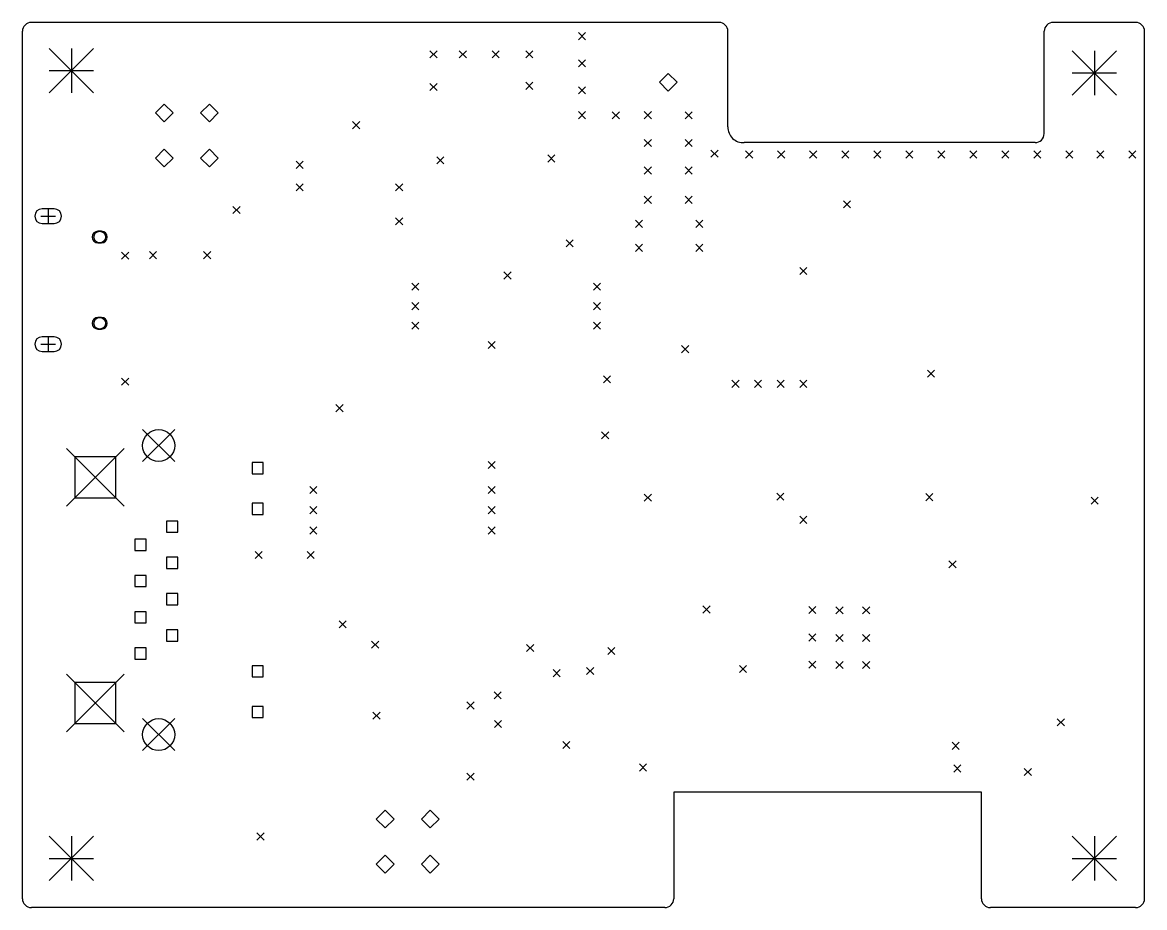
# Model space of a CAD drawing. Extents: x 50.7 to 120.8, y -184 to -106.7.
# Drawn here: x 52.7 to 115.8, y -156.5 to -106.7 of the extents above; entities that cross this region are included whole.
import ezdxf

# ---------------------------------------------------------------- set-up
doc = ezdxf.new("R2010")
doc.units = 0
doc.layers.add('BLACK', color=7, linetype='CONTINUOUS')

msp = doc.modelspace()

# ---------------------------------------------------------------- linework, layer by layer
at = {"layer": 'BLACK', "linetype": 'CONTINUOUS'}
for p, q in [((52.732, -155.968), (52.732, -107.168)), ((91.8992, -106.668), (53.232, -106.668)), ((84.001, -107.242), (84.401, -107.642)), ((84.401, -107.242), (84.001, -107.642)), ((92.4052, -112.547), (92.4071, -107.168)), ((110.185, -112.926), (110.185, -107.168)), ((115.332, -106.668), (110.693, -106.668)), ((115.832, -155.968), (115.832, -107.168)), ((54.232, -108.131), (56.732, -110.631)), ((56.732, -108.131), (54.232, -110.631)), ((55.482, -108.131), (55.482, -110.631)), ((75.6444, -108.258), (76.0444, -108.658)), ((76.0444, -108.258), (75.6444, -108.658)), ((77.2954, -108.258), (77.6954, -108.658)), ((77.6954, -108.258), (77.2954, -108.658)), ((79.1369, -108.258), (79.5369, -108.658)), ((79.5369, -108.258), (79.1369, -108.658)), ((81.0419, -108.258), (81.4419, -108.658)), ((81.4419, -108.258), (81.0419, -108.658)), ((111.763, -108.258), (114.263, -110.758)), ((114.263, -108.258), (111.763, -110.758)), ((113.013, -108.258), (113.013, -110.758)), ((84.001, -108.766), (84.401, -109.166)), ((84.401, -108.766), (84.001, -109.166)), ((54.232, -109.381), (56.732, -109.381)), ((89.0524, -109.533), (88.5524, -110.033)), ((89.5524, -110.033), (89.0524, -109.533)), ((111.763, -109.508), (114.263, -109.508)), ((75.6444, -110.099), (76.0444, -110.499)), ((76.0444, -110.099), (75.6444, -110.499)), ((81.0419, -110.036), (81.4419, -110.436)), ((81.4419, -110.036), (81.0419, -110.436)), ((84.001, -110.29), (84.401, -110.69)), ((84.401, -110.29), (84.001, -110.69)), ((88.5524, -110.033), (89.0524, -110.533)), ((89.0524, -110.533), (89.5524, -110.033)), ((60.706, -111.26), (60.206, -111.76)), ((61.206, -111.76), (60.706, -111.26)), ((63.246, -111.26), (62.746, -111.76)), ((63.746, -111.76), (63.246, -111.26)), ((60.206, -111.76), (60.706, -112.26)), ((60.706, -112.26), (61.206, -111.76)), ((62.746, -111.76), (63.246, -112.26)), ((63.246, -112.26), (63.746, -111.76)), ((71.301, -112.246), (71.701, -112.646)), ((71.701, -112.246), (71.301, -112.646)), ((84.001, -111.687), (84.401, -112.087)), ((84.401, -111.687), (84.001, -112.087)), ((85.9, -111.7), (86.3, -112.1)), ((86.3, -111.7), (85.9, -112.1)), ((87.7, -111.687), (88.1, -112.087)), ((88.1, -111.687), (87.7, -112.087)), ((90, -111.7), (90.4, -112.1)), ((90.4, -111.7), (90, -112.1)), ((87.7, -113.25), (88.1, -113.65)), ((88.1, -113.25), (87.7, -113.65)), ((90, -113.25), (90.4, -113.65)), ((90.4, -113.25), (90, -113.65)), ((109.673, -113.431), (93.3196, -113.43)), ((60.706, -113.8), (60.206, -114.3)), ((61.206, -114.3), (60.706, -113.8)), ((63.246, -113.8), (62.746, -114.3)), ((63.746, -114.3), (63.246, -113.8)), ((82.2738, -114.125), (82.6738, -114.525)), ((82.6738, -114.125), (82.2738, -114.525)), ((91.45, -113.85), (91.85, -114.25)), ((91.85, -113.85), (91.45, -114.25)), ((93.4, -113.9), (93.8, -114.3)), ((93.8, -113.9), (93.4, -114.3)), ((95.2, -113.9), (95.6, -114.3)), ((95.6, -113.9), (95.2, -114.3)), ((97, -113.9), (97.4, -114.3)), ((97.4, -113.9), (97, -114.3)), ((98.8, -113.9), (99.2, -114.3)), ((99.2, -113.9), (98.8, -114.3)), ((100.6, -113.9), (101, -114.3)), ((101, -113.9), (100.6, -114.3)), ((102.4, -113.9), (102.8, -114.3)), ((102.8, -113.9), (102.4, -114.3)), ((104.2, -113.9), (104.6, -114.3)), ((104.6, -113.9), (104.2, -114.3)), ((106, -113.9), (106.4, -114.3)), ((106.4, -113.9), (106, -114.3)), ((107.8, -113.9), (108.2, -114.3)), ((108.2, -113.9), (107.8, -114.3)), ((109.6, -113.9), (110, -114.3)), ((110, -113.9), (109.6, -114.3)), ((111.4, -113.9), (111.8, -114.3)), ((111.8, -113.9), (111.4, -114.3)), ((113.15, -113.9), (113.55, -114.3)), ((113.55, -113.9), (113.15, -114.3)), ((114.95, -113.9), (115.35, -114.3)), ((115.35, -113.9), (114.95, -114.3)), ((60.206, -114.3), (60.706, -114.8)), ((60.706, -114.8), (61.206, -114.3)), ((62.746, -114.3), (63.246, -114.8)), ((63.246, -114.8), (63.746, -114.3)), ((68.126, -114.481), (68.526, -114.881)), ((68.526, -114.481), (68.126, -114.881)), ((76.0254, -114.227), (76.4254, -114.627)), ((76.4254, -114.227), (76.0254, -114.627)), ((87.7, -114.8), (88.1, -115.2)), ((88.1, -114.8), (87.7, -115.2)), ((90, -114.8), (90.4, -115.2)), ((90.4, -114.8), (90, -115.2)), ((68.126, -115.751), (68.526, -116.151)), ((68.526, -115.751), (68.126, -116.151)), ((73.714, -115.751), (74.114, -116.151)), ((74.114, -115.751), (73.714, -116.151)), ((87.7, -116.45), (88.1, -116.85)), ((88.1, -116.45), (87.7, -116.85)), ((90, -116.45), (90.4, -116.85)), ((90.4, -116.45), (90, -116.85)), ((98.9, -116.7), (99.3, -117.1)), ((99.3, -116.7), (98.9, -117.1)), ((54.5132, -117.153), (53.8432, -117.153)), ((54.1782, -117.153), (54.1782, -117.983)), ((64.57, -117.021), (64.97, -117.421)), ((64.97, -117.021), (64.57, -117.421)), ((53.7632, -117.568), (54.5932, -117.568)), ((53.8432, -117.983), (54.5132, -117.983)), ((73.714, -117.656), (74.114, -118.056)), ((74.114, -117.656), (73.714, -118.056)), ((87.2, -117.8), (87.6, -118.2)), ((87.6, -117.8), (87.2, -118.2)), ((90.6, -117.8), (91, -118.2)), ((91, -117.8), (90.6, -118.2)), ((57.1782, -118.418), (56.9782, -118.418)), ((56.9782, -119.068), (57.1782, -119.068)), ((83.3, -118.9), (83.7, -119.3)), ((83.7, -118.9), (83.3, -119.3)), ((87.2, -119.15), (87.6, -119.55)), ((87.6, -119.15), (87.2, -119.55)), ((90.6, -119.15), (91, -119.55)), ((91, -119.15), (90.6, -119.55)), ((58.3109, -119.591), (58.7109, -119.991)), ((58.7109, -119.591), (58.3109, -119.991)), ((59.871, -119.561), (60.271, -119.961)), ((60.271, -119.561), (59.871, -119.961)), ((62.919, -119.561), (63.319, -119.961)), ((63.319, -119.561), (62.919, -119.961)), ((96.45, -120.45), (96.85, -120.85)), ((96.85, -120.45), (96.45, -120.85)), ((79.81, -120.704), (80.21, -121.104)), ((80.21, -120.704), (79.81, -121.104)), ((74.6284, -121.331), (75.0284, -121.731)), ((75.0284, -121.331), (74.6284, -121.731)), ((84.8392, -121.331), (85.2392, -121.731)), ((85.2392, -121.331), (84.8392, -121.731)), ((74.6284, -122.431), (75.0284, -122.831)), ((75.0284, -122.431), (74.6284, -122.831)), ((84.8392, -122.431), (85.2392, -122.831)), ((85.2392, -122.431), (84.8392, -122.831)), ((57.1782, -123.268), (56.9782, -123.268)), ((74.6284, -123.531), (75.0284, -123.931)), ((75.0284, -123.531), (74.6284, -123.931)), ((84.8392, -123.531), (85.2392, -123.931)), ((85.2392, -123.531), (84.8392, -123.931)), ((56.9782, -123.918), (57.1782, -123.918)), ((53.7632, -124.768), (54.5932, -124.768)), ((54.5132, -124.353), (53.8432, -124.353)), ((54.1782, -124.353), (54.1782, -125.183)), ((78.921, -124.616), (79.321, -125.016)), ((79.321, -124.616), (78.921, -125.016)), ((89.8, -124.85), (90.2, -125.25)), ((90.2, -124.85), (89.8, -125.25)), ((53.8432, -125.183), (54.5132, -125.183)), ((58.3109, -126.684), (58.7109, -127.084)), ((58.7109, -126.684), (58.3109, -127.084)), ((85.4, -126.55), (85.8, -126.95)), ((85.8, -126.55), (85.4, -126.95)), ((92.63, -126.8), (93.03, -127.2)), ((93.03, -126.8), (92.63, -127.2)), ((93.9, -126.8), (94.3, -127.2)), ((94.3, -126.8), (93.9, -127.2)), ((95.17, -126.8), (95.57, -127.2)), ((95.57, -126.8), (95.17, -127.2)), ((96.44, -126.8), (96.84, -127.2)), ((96.84, -126.8), (96.44, -127.2)), ((103.625, -126.225), (104.025, -126.625)), ((104.025, -126.225), (103.625, -126.625)), ((70.3612, -128.172), (70.7612, -128.572)), ((70.7612, -128.172), (70.3612, -128.572)), ((59.4925, -129.576), (61.2925, -131.376)), ((61.2925, -129.576), (59.4925, -131.376)), ((85.3, -129.7), (85.7, -130.1)), ((85.7, -129.7), (85.3, -130.1)), ((55.2075, -130.631), (58.4575, -133.881)), ((58.4575, -130.631), (55.2075, -133.881)), ((57.9816, -131.107), (55.6834, -131.107)), ((55.6834, -131.107), (55.6834, -133.406)), ((57.9816, -133.406), (57.9816, -131.107)), ((66.2772, -131.432), (65.6478, -131.432)), ((65.6478, -131.432), (65.6478, -132.061)), ((66.2772, -132.061), (66.2772, -131.432)), ((78.921, -131.372), (79.321, -131.772)), ((79.321, -131.372), (78.921, -131.772)), ((65.6478, -132.061), (66.2772, -132.061)), ((68.888, -132.769), (69.288, -133.169)), ((69.288, -132.769), (68.888, -133.169)), ((78.921, -132.769), (79.321, -133.169)), ((79.321, -132.769), (78.921, -133.169)), ((55.6834, -133.406), (57.9816, -133.406)), ((66.2772, -133.722), (65.6478, -133.722)), ((65.6478, -133.722), (65.6478, -134.351)), ((66.2772, -134.351), (66.2772, -133.722)), ((87.7, -133.2), (88.1, -133.6)), ((88.1, -133.2), (87.7, -133.6)), ((95.15, -133.15), (95.55, -133.55)), ((95.55, -133.15), (95.15, -133.55)), ((103.534, -133.175), (103.934, -133.575)), ((103.934, -133.175), (103.534, -133.575)), ((112.83, -133.379), (113.23, -133.779)), ((113.23, -133.379), (112.83, -133.779)), ((65.6478, -134.351), (66.2772, -134.351)), ((68.888, -133.912), (69.288, -134.312)), ((69.288, -133.912), (68.888, -134.312)), ((78.921, -133.912), (79.321, -134.312)), ((79.321, -133.912), (78.921, -134.312)), ((61.4672, -134.722), (60.8378, -134.722)), ((60.8378, -134.722), (60.8378, -135.351)), ((61.4672, -135.351), (61.4672, -134.722)), ((96.45, -134.45), (96.85, -134.85)), ((96.85, -134.45), (96.45, -134.85)), ((60.8378, -135.351), (61.4672, -135.351)), ((68.888, -135.055), (69.288, -135.455)), ((69.288, -135.055), (68.888, -135.455)), ((78.921, -135.055), (79.321, -135.455)), ((79.321, -135.055), (78.921, -135.455)), ((59.6872, -135.742), (59.0578, -135.742)), ((59.0578, -135.742), (59.0578, -136.371)), ((59.6872, -136.371), (59.6872, -135.742)), ((59.0578, -136.371), (59.6872, -136.371)), ((61.4672, -136.762), (60.8378, -136.762)), ((60.8378, -136.762), (60.8378, -137.391)), ((61.4672, -137.391), (61.4672, -136.762)), ((65.8146, -136.427), (66.2146, -136.827)), ((66.2146, -136.427), (65.8146, -136.827)), ((68.7435, -136.434), (69.1435, -136.834)), ((69.1435, -136.434), (68.7435, -136.834)), ((60.8378, -137.391), (61.4672, -137.391)), ((104.829, -136.96), (105.229, -137.36)), ((105.229, -136.96), (104.829, -137.36)), ((59.6872, -137.782), (59.0578, -137.782)), ((59.0578, -137.782), (59.0578, -138.411)), ((59.6872, -138.411), (59.6872, -137.782)), ((59.0578, -138.411), (59.6872, -138.411)), ((61.4672, -138.802), (60.8378, -138.802)), ((60.8378, -138.802), (60.8378, -139.431)), ((61.4672, -139.431), (61.4672, -138.802)), ((60.8378, -139.431), (61.4672, -139.431)), ((59.6872, -139.822), (59.0578, -139.822)), ((59.0578, -139.822), (59.0578, -140.451)), ((59.6872, -140.451), (59.6872, -139.822)), ((91, -139.5), (91.4, -139.9)), ((91.4, -139.5), (91, -139.9)), ((96.955, -139.525), (97.355, -139.925)), ((97.355, -139.525), (96.955, -139.925)), ((98.479, -139.551), (98.879, -139.951)), ((98.879, -139.551), (98.479, -139.951)), ((99.9776, -139.551), (100.378, -139.951)), ((100.378, -139.551), (99.9776, -139.951)), ((59.0578, -140.451), (59.6872, -140.451)), ((70.539, -140.338), (70.939, -140.738)), ((70.939, -140.338), (70.539, -140.738)), ((61.4672, -140.842), (60.8378, -140.842)), ((60.8378, -140.842), (60.8378, -141.471)), ((61.4672, -141.471), (61.4672, -140.842)), ((96.955, -141.075), (97.355, -141.475)), ((97.355, -141.075), (96.955, -141.475)), ((98.479, -141.1), (98.879, -141.5)), ((98.879, -141.1), (98.479, -141.5)), ((99.9776, -141.1), (100.378, -141.5)), ((100.378, -141.1), (99.9776, -141.5)), ((59.6872, -141.862), (59.0578, -141.862)), ((59.0578, -141.862), (59.0578, -142.491)), ((59.6872, -142.491), (59.6872, -141.862)), ((60.8378, -141.471), (61.4672, -141.471)), ((72.3678, -141.481), (72.7678, -141.881)), ((72.7678, -141.481), (72.3678, -141.881)), ((81.08, -141.659), (81.48, -142.059)), ((81.48, -141.659), (81.08, -142.059)), ((85.652, -141.837), (86.052, -142.237)), ((86.052, -141.837), (85.652, -142.237)), ((59.0578, -142.491), (59.6872, -142.491)), ((96.955, -142.599), (97.355, -142.999)), ((97.355, -142.599), (96.955, -142.999)), ((66.2772, -142.862), (65.6478, -142.862)), ((65.6478, -142.862), (65.6478, -143.491)), ((66.2772, -143.491), (66.2772, -142.862)), ((82.5786, -143.081), (82.9786, -143.481)), ((82.9786, -143.081), (82.5786, -143.481)), ((84.4582, -142.954), (84.8582, -143.354)), ((84.8582, -142.954), (84.4582, -143.354)), ((93.05, -142.85), (93.45, -143.25)), ((93.45, -142.85), (93.05, -143.25)), ((98.479, -142.624), (98.879, -143.024)), ((98.879, -142.624), (98.479, -143.024)), ((99.9776, -142.624), (100.378, -143.024)), ((100.378, -142.624), (99.9776, -143.024)), ((55.2075, -143.332), (58.4575, -146.582)), ((58.4575, -143.332), (55.2075, -146.582)), ((57.9816, -143.807), (55.6834, -143.807)), ((55.6834, -143.807), (55.6834, -146.106)), ((57.9816, -146.106), (57.9816, -143.807)), ((65.6478, -143.491), (66.2772, -143.491)), ((79.26, -144.33), (79.66, -144.73)), ((79.66, -144.33), (79.26, -144.73)), ((77.7272, -144.898), (78.1272, -145.298)), ((78.1272, -144.898), (77.7272, -145.298)), ((66.2772, -145.152), (65.6478, -145.152)), ((65.6478, -145.152), (65.6478, -145.781)), ((66.2772, -145.781), (66.2772, -145.152)), ((72.444, -145.469), (72.844, -145.869)), ((72.844, -145.469), (72.444, -145.869)), ((55.6834, -146.106), (57.9816, -146.106)), ((59.4925, -145.837), (61.2925, -147.636)), ((61.2925, -145.837), (59.4925, -147.636)), ((65.6478, -145.781), (66.2772, -145.781)), ((79.28, -145.94), (79.68, -146.34)), ((79.68, -145.94), (79.28, -146.34)), ((110.925, -145.85), (111.325, -146.25)), ((111.325, -145.85), (110.925, -146.25)), ((83.112, -147.12), (83.512, -147.52)), ((83.512, -147.12), (83.112, -147.52)), ((105.007, -147.171), (105.407, -147.571)), ((105.407, -147.171), (105.007, -147.571)), ((77.7272, -148.898), (78.1272, -149.298)), ((78.1272, -148.898), (77.7272, -149.298)), ((87.43, -148.39), (87.83, -148.79)), ((87.83, -148.39), (87.43, -148.79)), ((105.108, -148.441), (105.508, -148.841)), ((105.508, -148.441), (105.108, -148.841)), ((109.071, -148.644), (109.471, -149.044)), ((109.471, -148.644), (109.071, -149.044)), ((106.661, -149.968), (89.3606, -149.968)), ((89.3606, -149.968), (89.3606, -155.968)), ((106.661, -155.968), (106.661, -149.968)), ((73.1266, -150.986), (72.6266, -151.486)), ((73.6266, -151.486), (73.1266, -150.986)), ((75.6666, -150.986), (75.1666, -151.486)), ((76.1666, -151.486), (75.6666, -150.986)), ((72.6266, -151.486), (73.1266, -151.986)), ((73.1266, -151.986), (73.6266, -151.486)), ((75.1666, -151.486), (75.6666, -151.986)), ((75.6666, -151.986), (76.1666, -151.486)), ((54.232, -152.454), (56.732, -154.954)), ((56.732, -152.454), (54.232, -154.954)), ((55.482, -152.454), (55.482, -154.954)), ((65.9203, -152.268), (66.3203, -152.668)), ((66.3203, -152.268), (65.9203, -152.668)), ((111.763, -152.454), (114.263, -154.954)), ((114.263, -152.454), (111.763, -154.954)), ((113.013, -152.454), (113.013, -154.954)), ((54.232, -153.704), (56.732, -153.704)), ((73.1266, -153.526), (72.6266, -154.026)), ((73.6266, -154.026), (73.1266, -153.526)), ((75.6666, -153.526), (75.1666, -154.026)), ((76.1666, -154.026), (75.6666, -153.526)), ((111.763, -153.704), (114.263, -153.704)), ((72.6266, -154.026), (73.1266, -154.526)), ((73.1266, -154.526), (73.6266, -154.026)), ((75.1666, -154.026), (75.6666, -154.526)), ((75.6666, -154.526), (76.1666, -154.026)), ((88.8606, -156.468), (53.232, -156.468)), ((115.332, -156.468), (107.161, -156.468))]:
    msp.add_line(p, q, dxfattribs=at)
at = {"layer": 'BLACK'}
for centre, radius in [((57.0782, -118.743), 0.325), ((57.0782, -123.593), 0.325), ((60.3925, -130.476), 0.9), ((60.3925, -146.737), 0.9)]:
    msp.add_circle(centre, radius, dxfattribs=at)
for centre, radius, start, end in [((53.232, -107.168), 0.5, 90, 180), ((91.8992, -107.176), 0.508, 0.902315, 89.9947), ((110.693, -107.176), 0.5082, 90.0041, 179.087), ((115.332, -107.168), 0.5, 0, 90), ((93.2684, -112.569), 0.8635, -181.4, -86.6006), ((109.673, -112.919), 0.512, -89.9983, -0.749726), ((53.8432, -117.568), 0.415, 450, 630), ((54.5132, -117.568), 0.415, 270, 450), ((56.9782, -118.743), 0.325, 450, 630), ((57.1782, -118.743), 0.325, 270, 450), ((56.9782, -123.593), 0.325, 450, 630), ((57.1782, -123.593), 0.325, 270, 450), ((53.8432, -124.768), 0.415, 450, 630), ((54.5132, -124.768), 0.415, 270, 450), ((53.232, -155.968), 0.5, -180, -90), ((88.8606, -155.968), 0.5, -90.0054, 0), ((107.161, -155.968), 0.5, -180, -90.0054), ((115.332, -155.968), 0.5, -90, 0)]:
    msp.add_arc(centre, radius, start, end, dxfattribs=at)

doc.saveas('drawing.dxf')
